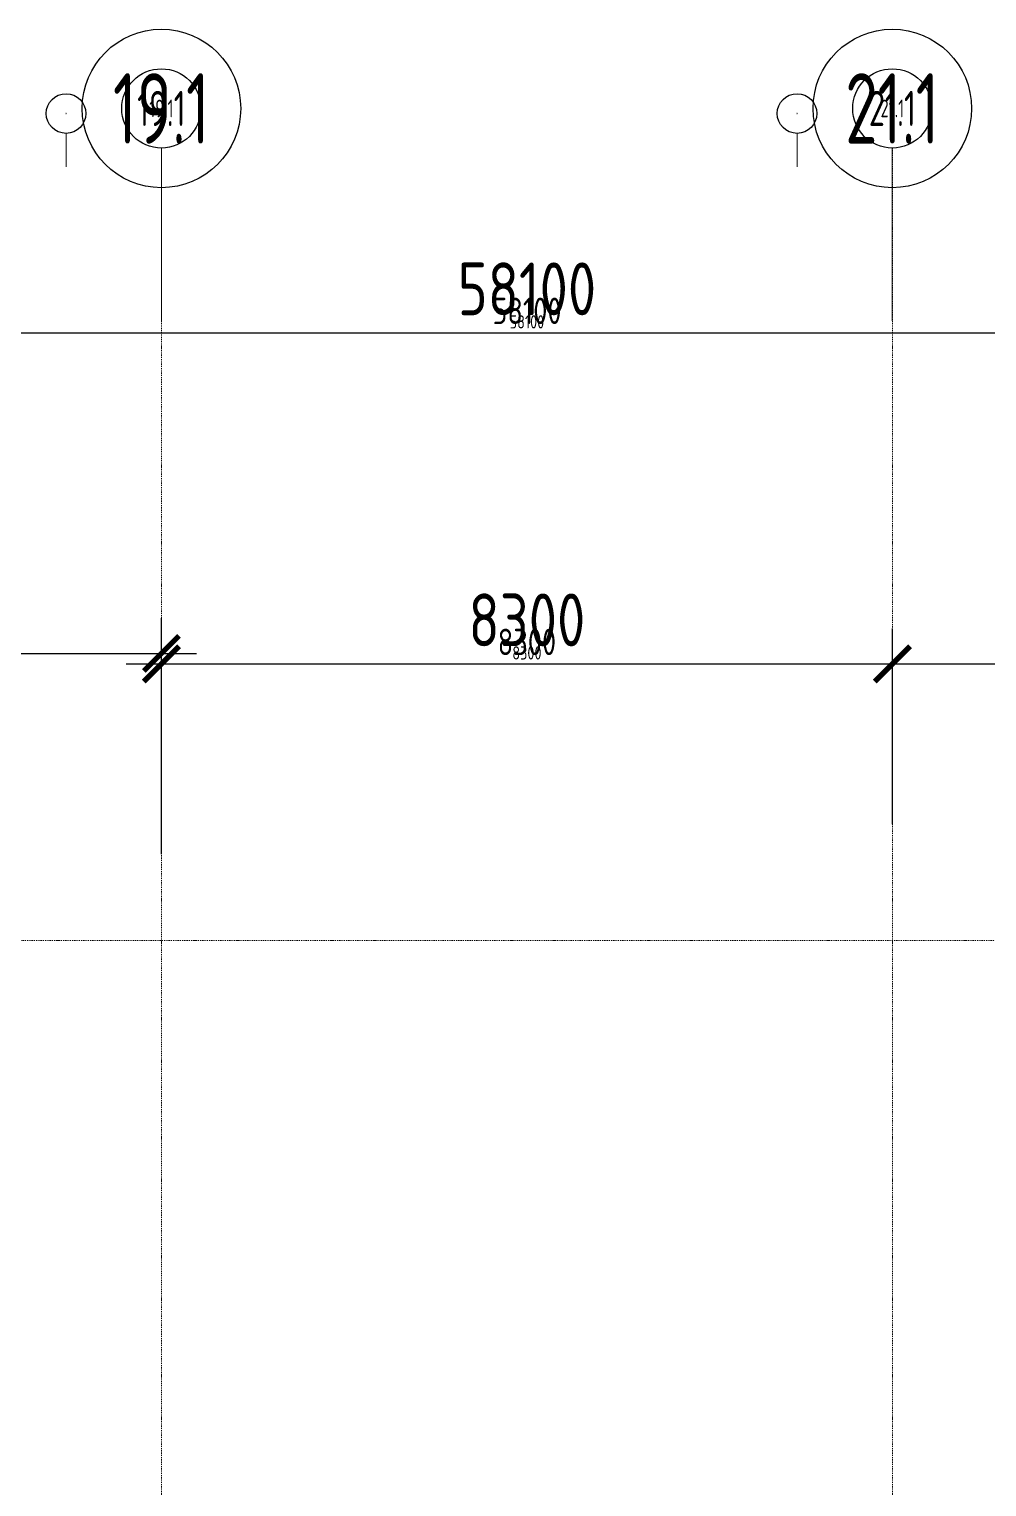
# Model space of a CAD drawing. Header units: millimetres. Extents: x -798 to 124478, y -405 to 121556.
# Drawn here: x 78471 to 89345, y 55774 to 72329 of the extents above; entities that cross this region are included whole.
import ezdxf
from ezdxf.enums import TextEntityAlignment as Align

# ---------------------------------------------------------------- set-up
doc = ezdxf.new("R2010")
doc.units = ezdxf.units.MM
doc.linetypes.add('CENTER', pattern=[2, 1.25, -0.25, 0.25, -0.25])
doc.linetypes.add('Strichpunkt', pattern=[25.4, 12.7, -6.35, 0, -6.35])
for name, color, linetype in [('1', 7, 'Continuous'), ('1 @ 0.1', 7, 'Continuous'), ('1 @ 0.15', 7, 'Continuous'), ('1 @ 0.2', 7, 'Continuous'), ('1 @ 100', 7, 'Continuous'), ('1 @ 200', 7, 'Continuous'), ('1 @ 50', 7, 'Continuous'), ('A-DIM', 4, 'Continuous'), ('A-DIM @ 0.1', 4, 'Continuous'), ('A-DIM @ 0.15', 4, 'Continuous'), ('A-DIM @ 0.2', 4, 'Continuous'), ('A-DIM @ 100', 4, 'Continuous'), ('A-DIM @ 200', 4, 'Continuous'), ('A-DIM @ 50', 4, 'Continuous')]:
    doc.layers.add(name, color=color, linetype=linetype)
doc.layers.add('A-AXES', color=40, linetype='CENTER', lineweight=5)
doc.styles.add('Arch-Dim', font='romans.shx', dxfattribs={"width": 0.75})
doc.dimstyles.new('Масштабируемый', dxfattribs={"dimscale": 100, "dimtxt": 3, "dimasz": 2, "dimexe": 2, "dimexo": 2, "dimgap": 1, "dimtad": 1, "dimdec": 0, "dimzin": 3, "dimdsep": 46, "dimtxsty": 'Arch-Dim', "dimblk": 'ARCHTICK', "dimcen": 2.5, "dimdle": 2, "dimazin": 2, "dimtfac": 0.75, "dimtdec": 0, "dimtmove": 1, "dimatfit": 0, "dimfxl": 1, "dimtolj": 1, "dimtzin": 0, "dimarcsym": 0})

# ---------------------------------------------------------------- blocks, each defined once
blk = doc.blocks.new('_ArchTick')
at = {"color": 0, "linetype": 'ByBlock', "const_width": 0.15}
blk.add_lwpolyline([(-0.5, -0.5), (0.5, 0.5)], dxfattribs=at)
blk = doc.blocks.new('*D472')
at = {"layer": 'A-DIM', "color": 0, "lineweight": -2, "ltscale": 50, "transparency": 16777216}
for p, q in [((2231092, -2368102), (2231092, -2367984)), ((2239392, -2370265), (2239392, -2367984)), ((2230692, -2368384), (2239792, -2368384))]:
    blk.add_line(p, q, dxfattribs=at)
at = {"layer": 'Defpoints', "color": 0, "ltscale": 50, "transparency": 16777216}
for p in [(2239392, -2368384), (2231092, -2368502), (2239392, -2370665)]:
    blk.add_point(p, dxfattribs=at)
at = {"layer": 'A-DIM', "color": 0, "lineweight": -2, "ltscale": 50, "transparency": 16777216, "xscale": 400, "yscale": 400, "zscale": 400, "rotation": 180}
blk.add_blockref('_ArchTick', (2231092, -2368384), dxfattribs=at)
at = {"layer": 'A-DIM', "color": 0, "lineweight": -2, "ltscale": 50, "transparency": 16777216, "xscale": 400, "yscale": 400, "zscale": 400}
blk.add_blockref('_ArchTick', (2239392, -2368384), dxfattribs=at)
at = {"layer": 'A-DIM', "color": 0, "ltscale": 50, "transparency": 16777216, "insert": (2235242, -2367884), "char_height": 600, "attachment_point": 5, "style": 'Arch-Dim'}
blk.add_mtext('\\A1;8300', dxfattribs=at)
blk = doc.blocks.new('*D473')
at = {"layer": 'A-DIM', "color": 0, "lineweight": -2, "ltscale": 50, "transparency": 16777216}
for p, q in [((2231091, -2368384), (2239392, -2368384)), ((2231092, -2368502), (2231092, -2368384)), ((2239392, -2370665), (2239392, -2368384))]:
    blk.add_line(p, q, dxfattribs=at)
at = {"layer": 'Defpoints', "color": 0, "ltscale": 50, "transparency": 16777216}
for p in [(2239392, -2368384), (2231092, -2368502), (2239392, -2370665)]:
    blk.add_point(p, dxfattribs=at)
at = {"layer": 'A-DIM', "color": 0, "lineweight": -2, "ltscale": 50, "transparency": 16777216, "xscale": 0.3, "yscale": 0.3, "zscale": 0.3, "rotation": 180}
blk.add_blockref('_ArchTick', (2231092, -2368384), dxfattribs=at)
at = {"layer": 'A-DIM', "color": 0, "lineweight": -2, "ltscale": 50, "transparency": 16777216, "xscale": 0.3, "yscale": 0.3, "zscale": 0.3}
blk.add_blockref('_ArchTick', (2239392, -2368384), dxfattribs=at)
at = {"layer": 'A-DIM', "color": 0, "ltscale": 50, "transparency": 16777216, "insert": (2235242, -2368384), "char_height": 0.45, "attachment_point": 5, "style": 'Arch-Dim'}
blk.add_mtext('\\A1;8300', dxfattribs=at)
blk = doc.blocks.new('*D474')
at = {"layer": 'A-DIM', "color": 0, "lineweight": -2, "ltscale": 50, "transparency": 16777216}
for p, q in [((2230992, -2368384), (2239492, -2368384)), ((2231092, -2368402), (2231092, -2368284)), ((2239392, -2370565), (2239392, -2368284))]:
    blk.add_line(p, q, dxfattribs=at)
at = {"layer": 'Defpoints', "color": 0, "ltscale": 50, "transparency": 16777216}
for p in [(2239392, -2368384), (2231092, -2368502), (2239392, -2370665)]:
    blk.add_point(p, dxfattribs=at)
at = {"layer": 'A-DIM', "color": 0, "lineweight": -2, "ltscale": 50, "transparency": 16777216, "xscale": 100, "yscale": 100, "zscale": 100, "rotation": 180}
blk.add_blockref('_ArchTick', (2231092, -2368384), dxfattribs=at)
at = {"layer": 'A-DIM', "color": 0, "lineweight": -2, "ltscale": 50, "transparency": 16777216, "xscale": 100, "yscale": 100, "zscale": 100}
blk.add_blockref('_ArchTick', (2239392, -2368384), dxfattribs=at)
at = {"layer": 'A-DIM', "color": 0, "ltscale": 50, "transparency": 16777216, "insert": (2235242, -2368259), "char_height": 150, "attachment_point": 5, "style": 'Arch-Dim'}
blk.add_mtext('\\A1;8300', dxfattribs=at)
blk = doc.blocks.new('*D476')
at = {"layer": 'A-DIM', "color": 0, "lineweight": -2, "ltscale": 50, "transparency": 16777216}
for p, q in [((2231092, -2368302), (2231092, -2368184)), ((2239392, -2370465), (2239392, -2368184)), ((2230892, -2368384), (2239592, -2368384))]:
    blk.add_line(p, q, dxfattribs=at)
at = {"layer": 'Defpoints', "color": 0, "ltscale": 50, "transparency": 16777216}
for p in [(2239392, -2368384), (2231092, -2368502), (2239392, -2370665)]:
    blk.add_point(p, dxfattribs=at)
at = {"layer": 'A-DIM', "color": 0, "lineweight": -2, "ltscale": 50, "transparency": 16777216, "xscale": 200, "yscale": 200, "zscale": 200, "rotation": 180}
blk.add_blockref('_ArchTick', (2231092, -2368384), dxfattribs=at)
at = {"layer": 'A-DIM', "color": 0, "lineweight": -2, "ltscale": 50, "transparency": 16777216, "xscale": 200, "yscale": 200, "zscale": 200}
blk.add_blockref('_ArchTick', (2239392, -2368384), dxfattribs=at)
at = {"layer": 'A-DIM', "color": 0, "ltscale": 50, "transparency": 16777216, "insert": (2235242, -2368134), "char_height": 300, "attachment_point": 5, "style": 'Arch-Dim'}
blk.add_mtext('\\A1;8300', dxfattribs=at)
blk = doc.blocks.new('*D477')
at = {"layer": 'A-DIM', "color": 0, "lineweight": -2, "ltscale": 50, "transparency": 16777216}
for p, q in [((2231091, -2368384), (2239392, -2368384)), ((2231092, -2368501), (2231092, -2368384)), ((2239392, -2370664), (2239392, -2368384))]:
    blk.add_line(p, q, dxfattribs=at)
at = {"layer": 'Defpoints', "color": 0, "ltscale": 50, "transparency": 16777216}
for p in [(2239392, -2368384), (2231092, -2368502), (2239392, -2370665)]:
    blk.add_point(p, dxfattribs=at)
at = {"layer": 'A-DIM', "color": 0, "lineweight": -2, "ltscale": 50, "transparency": 16777216, "xscale": 0.4, "yscale": 0.4, "zscale": 0.4, "rotation": 180}
blk.add_blockref('_ArchTick', (2231092, -2368384), dxfattribs=at)
at = {"layer": 'A-DIM', "color": 0, "lineweight": -2, "ltscale": 50, "transparency": 16777216, "xscale": 0.4, "yscale": 0.4, "zscale": 0.4}
blk.add_blockref('_ArchTick', (2239392, -2368384), dxfattribs=at)
at = {"layer": 'A-DIM', "color": 0, "ltscale": 50, "transparency": 16777216, "insert": (2235242, -2368384), "char_height": 0.6, "attachment_point": 5, "style": 'Arch-Dim'}
blk.add_mtext('\\A1;8300', dxfattribs=at)
blk = doc.blocks.new('*D478')
at = {"layer": 'A-DIM', "color": 0, "lineweight": -2, "ltscale": 50, "transparency": 16777216}
for p, q in [((2231091, -2368384), (2239392, -2368384)), ((2231092, -2368502), (2231092, -2368384)), ((2239392, -2370665), (2239392, -2368384))]:
    blk.add_line(p, q, dxfattribs=at)
at = {"layer": 'Defpoints', "color": 0, "ltscale": 50, "transparency": 16777216}
for p in [(2239392, -2368384), (2231092, -2368502), (2239392, -2370665)]:
    blk.add_point(p, dxfattribs=at)
at = {"layer": 'A-DIM', "color": 0, "lineweight": -2, "ltscale": 50, "transparency": 16777216, "xscale": 0.2, "yscale": 0.2, "zscale": 0.2, "rotation": 180}
blk.add_blockref('_ArchTick', (2231092, -2368384), dxfattribs=at)
at = {"layer": 'A-DIM', "color": 0, "lineweight": -2, "ltscale": 50, "transparency": 16777216, "xscale": 0.2, "yscale": 0.2, "zscale": 0.2}
blk.add_blockref('_ArchTick', (2239392, -2368384), dxfattribs=at)
at = {"layer": 'A-DIM', "color": 0, "ltscale": 50, "transparency": 16777216, "insert": (2235242, -2368384), "char_height": 0.3, "attachment_point": 5, "style": 'Arch-Dim'}
blk.add_mtext('\\A1;8300', dxfattribs=at)
blk = doc.blocks.new('*D465')
at = {"layer": 'A-DIM', "color": 0, "lineweight": -2, "ltscale": 50, "transparency": 16777216}
for p, q in [((2239392, -2370265), (2239392, -2368104)), ((2247692, -2369922), (2247692, -2368104)), ((2238992, -2368504), (2248092, -2368504))]:
    blk.add_line(p, q, dxfattribs=at)
at = {"layer": 'Defpoints', "color": 0, "ltscale": 50, "transparency": 16777216}
for p in [(2247692, -2368504), (2247692, -2370322), (2239392, -2370665)]:
    blk.add_point(p, dxfattribs=at)
at = {"layer": 'A-DIM', "color": 0, "lineweight": -2, "ltscale": 50, "transparency": 16777216, "xscale": 400, "yscale": 400, "zscale": 400, "rotation": 180}
blk.add_blockref('_ArchTick', (2239392, -2368504), dxfattribs=at)
at = {"layer": 'A-DIM', "color": 0, "lineweight": -2, "ltscale": 50, "transparency": 16777216, "xscale": 400, "yscale": 400, "zscale": 400}
blk.add_blockref('_ArchTick', (2247692, -2368504), dxfattribs=at)
at = {"layer": 'A-DIM', "color": 0, "ltscale": 50, "transparency": 16777216, "insert": (2243542, -2368004), "char_height": 600, "attachment_point": 5, "style": 'Arch-Dim'}
blk.add_mtext('\\A1;8300', dxfattribs=at)
blk = doc.blocks.new('*D466')
at = {"layer": 'A-DIM', "color": 0, "lineweight": -2, "ltscale": 50, "transparency": 16777216}
for p, q in [((2239391, -2368504), (2247692, -2368504)), ((2239392, -2370665), (2239392, -2368504)), ((2247692, -2370322), (2247692, -2368504))]:
    blk.add_line(p, q, dxfattribs=at)
at = {"layer": 'Defpoints', "color": 0, "ltscale": 50, "transparency": 16777216}
for p in [(2247692, -2368504), (2247692, -2370322), (2239392, -2370665)]:
    blk.add_point(p, dxfattribs=at)
at = {"layer": 'A-DIM', "color": 0, "lineweight": -2, "ltscale": 50, "transparency": 16777216, "xscale": 0.3, "yscale": 0.3, "zscale": 0.3, "rotation": 180}
blk.add_blockref('_ArchTick', (2239392, -2368504), dxfattribs=at)
at = {"layer": 'A-DIM', "color": 0, "lineweight": -2, "ltscale": 50, "transparency": 16777216, "xscale": 0.3, "yscale": 0.3, "zscale": 0.3}
blk.add_blockref('_ArchTick', (2247692, -2368504), dxfattribs=at)
at = {"layer": 'A-DIM', "color": 0, "ltscale": 50, "transparency": 16777216, "insert": (2243542, -2368504), "char_height": 0.45, "attachment_point": 5, "style": 'Arch-Dim'}
blk.add_mtext('\\A1;8300', dxfattribs=at)
blk = doc.blocks.new('*D467')
at = {"layer": 'A-DIM', "color": 0, "lineweight": -2, "ltscale": 50, "transparency": 16777216}
for p, q in [((2239292, -2368504), (2247792, -2368504)), ((2239392, -2370565), (2239392, -2368404)), ((2247692, -2370222), (2247692, -2368404))]:
    blk.add_line(p, q, dxfattribs=at)
at = {"layer": 'Defpoints', "color": 0, "ltscale": 50, "transparency": 16777216}
for p in [(2247692, -2368504), (2247692, -2370322), (2239392, -2370665)]:
    blk.add_point(p, dxfattribs=at)
at = {"layer": 'A-DIM', "color": 0, "lineweight": -2, "ltscale": 50, "transparency": 16777216, "xscale": 100, "yscale": 100, "zscale": 100, "rotation": 180}
blk.add_blockref('_ArchTick', (2239392, -2368504), dxfattribs=at)
at = {"layer": 'A-DIM', "color": 0, "lineweight": -2, "ltscale": 50, "transparency": 16777216, "xscale": 100, "yscale": 100, "zscale": 100}
blk.add_blockref('_ArchTick', (2247692, -2368504), dxfattribs=at)
at = {"layer": 'A-DIM', "color": 0, "ltscale": 50, "transparency": 16777216, "insert": (2243542, -2368379), "char_height": 150, "attachment_point": 5, "style": 'Arch-Dim'}
blk.add_mtext('\\A1;8300', dxfattribs=at)
blk = doc.blocks.new('*D469')
at = {"layer": 'A-DIM', "color": 0, "lineweight": -2, "ltscale": 50, "transparency": 16777216}
for p, q in [((2239392, -2370465), (2239392, -2368304)), ((2247692, -2370122), (2247692, -2368304)), ((2239192, -2368504), (2247892, -2368504))]:
    blk.add_line(p, q, dxfattribs=at)
at = {"layer": 'Defpoints', "color": 0, "ltscale": 50, "transparency": 16777216}
for p in [(2247692, -2368504), (2247692, -2370322), (2239392, -2370665)]:
    blk.add_point(p, dxfattribs=at)
at = {"layer": 'A-DIM', "color": 0, "lineweight": -2, "ltscale": 50, "transparency": 16777216, "xscale": 200, "yscale": 200, "zscale": 200, "rotation": 180}
blk.add_blockref('_ArchTick', (2239392, -2368504), dxfattribs=at)
at = {"layer": 'A-DIM', "color": 0, "lineweight": -2, "ltscale": 50, "transparency": 16777216, "xscale": 200, "yscale": 200, "zscale": 200}
blk.add_blockref('_ArchTick', (2247692, -2368504), dxfattribs=at)
at = {"layer": 'A-DIM', "color": 0, "ltscale": 50, "transparency": 16777216, "insert": (2243542, -2368254), "char_height": 300, "attachment_point": 5, "style": 'Arch-Dim'}
blk.add_mtext('\\A1;8300', dxfattribs=at)
blk = doc.blocks.new('*D470')
at = {"layer": 'A-DIM', "color": 0, "lineweight": -2, "ltscale": 50, "transparency": 16777216}
for p, q in [((2239391, -2368504), (2247692, -2368504)), ((2239392, -2370664), (2239392, -2368504)), ((2247692, -2370322), (2247692, -2368504))]:
    blk.add_line(p, q, dxfattribs=at)
at = {"layer": 'Defpoints', "color": 0, "ltscale": 50, "transparency": 16777216}
for p in [(2247692, -2368504), (2247692, -2370322), (2239392, -2370665)]:
    blk.add_point(p, dxfattribs=at)
at = {"layer": 'A-DIM', "color": 0, "lineweight": -2, "ltscale": 50, "transparency": 16777216, "xscale": 0.4, "yscale": 0.4, "zscale": 0.4, "rotation": 180}
blk.add_blockref('_ArchTick', (2239392, -2368504), dxfattribs=at)
at = {"layer": 'A-DIM', "color": 0, "lineweight": -2, "ltscale": 50, "transparency": 16777216, "xscale": 0.4, "yscale": 0.4, "zscale": 0.4}
blk.add_blockref('_ArchTick', (2247692, -2368504), dxfattribs=at)
at = {"layer": 'A-DIM', "color": 0, "ltscale": 50, "transparency": 16777216, "insert": (2243542, -2368504), "char_height": 0.6, "attachment_point": 5, "style": 'Arch-Dim'}
blk.add_mtext('\\A1;8300', dxfattribs=at)
blk = doc.blocks.new('*D471')
at = {"layer": 'A-DIM', "color": 0, "lineweight": -2, "ltscale": 50, "transparency": 16777216}
for p, q in [((2239391, -2368504), (2247692, -2368504)), ((2239392, -2370665), (2239392, -2368504)), ((2247692, -2370322), (2247692, -2368504))]:
    blk.add_line(p, q, dxfattribs=at)
at = {"layer": 'Defpoints', "color": 0, "ltscale": 50, "transparency": 16777216}
for p in [(2247692, -2368504), (2247692, -2370322), (2239392, -2370665)]:
    blk.add_point(p, dxfattribs=at)
at = {"layer": 'A-DIM', "color": 0, "lineweight": -2, "ltscale": 50, "transparency": 16777216, "xscale": 0.2, "yscale": 0.2, "zscale": 0.2, "rotation": 180}
blk.add_blockref('_ArchTick', (2239392, -2368504), dxfattribs=at)
at = {"layer": 'A-DIM', "color": 0, "lineweight": -2, "ltscale": 50, "transparency": 16777216, "xscale": 0.2, "yscale": 0.2, "zscale": 0.2}
blk.add_blockref('_ArchTick', (2247692, -2368504), dxfattribs=at)
at = {"layer": 'A-DIM', "color": 0, "ltscale": 50, "transparency": 16777216, "insert": (2243542, -2368504), "char_height": 0.3, "attachment_point": 5, "style": 'Arch-Dim'}
blk.add_mtext('\\A1;8300', dxfattribs=at)
blk = doc.blocks.new('*D402')
at = {"layer": 'A-DIM', "color": 0, "lineweight": -2, "ltscale": 50, "transparency": 16777216}
for p, q in [((2247692, -2369922), (2247692, -2368103)), ((2255992, -2369776), (2255992, -2368103)), ((2247292, -2368503), (2256392, -2368503))]:
    blk.add_line(p, q, dxfattribs=at)
at = {"layer": 'Defpoints', "color": 0, "ltscale": 50, "transparency": 16777216}
for p in [(2255992, -2368503), (2255992, -2370176), (2247692, -2370322)]:
    blk.add_point(p, dxfattribs=at)
at = {"layer": 'A-DIM', "color": 0, "lineweight": -2, "ltscale": 50, "transparency": 16777216, "xscale": 400, "yscale": 400, "zscale": 400, "rotation": 180}
blk.add_blockref('_ArchTick', (2247692, -2368503), dxfattribs=at)
at = {"layer": 'A-DIM', "color": 0, "lineweight": -2, "ltscale": 50, "transparency": 16777216, "xscale": 400, "yscale": 400, "zscale": 400}
blk.add_blockref('_ArchTick', (2255992, -2368503), dxfattribs=at)
at = {"layer": 'A-DIM', "color": 0, "ltscale": 50, "transparency": 16777216, "insert": (2251842, -2368003), "char_height": 600, "attachment_point": 5, "style": 'Arch-Dim'}
blk.add_mtext('\\A1;8300', dxfattribs=at)
blk = doc.blocks.new('*D403')
at = {"layer": 'A-DIM', "color": 0, "lineweight": -2, "ltscale": 50, "transparency": 16777216}
for p, q in [((2247691, -2368503), (2255992, -2368503)), ((2247692, -2370322), (2247692, -2368502)), ((2255992, -2370175), (2255992, -2368502))]:
    blk.add_line(p, q, dxfattribs=at)
at = {"layer": 'Defpoints', "color": 0, "ltscale": 50, "transparency": 16777216}
for p in [(2255992, -2368503), (2255992, -2370176), (2247692, -2370322)]:
    blk.add_point(p, dxfattribs=at)
at = {"layer": 'A-DIM', "color": 0, "lineweight": -2, "ltscale": 50, "transparency": 16777216, "xscale": 0.3, "yscale": 0.3, "zscale": 0.3, "rotation": 180}
blk.add_blockref('_ArchTick', (2247692, -2368503), dxfattribs=at)
at = {"layer": 'A-DIM', "color": 0, "lineweight": -2, "ltscale": 50, "transparency": 16777216, "xscale": 0.3, "yscale": 0.3, "zscale": 0.3}
blk.add_blockref('_ArchTick', (2255992, -2368503), dxfattribs=at)
at = {"layer": 'A-DIM', "color": 0, "ltscale": 50, "transparency": 16777216, "insert": (2251842, -2368502), "char_height": 0.45, "attachment_point": 5, "style": 'Arch-Dim'}
blk.add_mtext('\\A1;8300', dxfattribs=at)
blk = doc.blocks.new('*D404')
at = {"layer": 'A-DIM', "color": 0, "lineweight": -2, "ltscale": 50, "transparency": 16777216}
for p, q in [((2247592, -2368503), (2256092, -2368503)), ((2247692, -2370222), (2247692, -2368403)), ((2255992, -2370076), (2255992, -2368403))]:
    blk.add_line(p, q, dxfattribs=at)
at = {"layer": 'Defpoints', "color": 0, "ltscale": 50, "transparency": 16777216}
for p in [(2255992, -2368503), (2255992, -2370176), (2247692, -2370322)]:
    blk.add_point(p, dxfattribs=at)
at = {"layer": 'A-DIM', "color": 0, "lineweight": -2, "ltscale": 50, "transparency": 16777216, "xscale": 100, "yscale": 100, "zscale": 100, "rotation": 180}
blk.add_blockref('_ArchTick', (2247692, -2368503), dxfattribs=at)
at = {"layer": 'A-DIM', "color": 0, "lineweight": -2, "ltscale": 50, "transparency": 16777216, "xscale": 100, "yscale": 100, "zscale": 100}
blk.add_blockref('_ArchTick', (2255992, -2368503), dxfattribs=at)
at = {"layer": 'A-DIM', "color": 0, "ltscale": 50, "transparency": 16777216, "insert": (2251842, -2368378), "char_height": 150, "attachment_point": 5, "style": 'Arch-Dim'}
blk.add_mtext('\\A1;8300', dxfattribs=at)
blk = doc.blocks.new('*D406')
at = {"layer": 'A-DIM', "color": 0, "lineweight": -2, "ltscale": 50, "transparency": 16777216}
for p, q in [((2247692, -2370122), (2247692, -2368303)), ((2255992, -2369976), (2255992, -2368303)), ((2247492, -2368503), (2256192, -2368503))]:
    blk.add_line(p, q, dxfattribs=at)
at = {"layer": 'Defpoints', "color": 0, "ltscale": 50, "transparency": 16777216}
for p in [(2255992, -2368503), (2255992, -2370176), (2247692, -2370322)]:
    blk.add_point(p, dxfattribs=at)
at = {"layer": 'A-DIM', "color": 0, "lineweight": -2, "ltscale": 50, "transparency": 16777216, "xscale": 200, "yscale": 200, "zscale": 200, "rotation": 180}
blk.add_blockref('_ArchTick', (2247692, -2368503), dxfattribs=at)
at = {"layer": 'A-DIM', "color": 0, "lineweight": -2, "ltscale": 50, "transparency": 16777216, "xscale": 200, "yscale": 200, "zscale": 200}
blk.add_blockref('_ArchTick', (2255992, -2368503), dxfattribs=at)
at = {"layer": 'A-DIM', "color": 0, "ltscale": 50, "transparency": 16777216, "insert": (2251842, -2368253), "char_height": 300, "attachment_point": 5, "style": 'Arch-Dim'}
blk.add_mtext('\\A1;8300', dxfattribs=at)
blk = doc.blocks.new('*D407')
at = {"layer": 'A-DIM', "color": 0, "lineweight": -2, "ltscale": 50, "transparency": 16777216}
for p, q in [((2247691, -2368503), (2255992, -2368503)), ((2247692, -2370322), (2247692, -2368502)), ((2255992, -2370175), (2255992, -2368502))]:
    blk.add_line(p, q, dxfattribs=at)
at = {"layer": 'Defpoints', "color": 0, "ltscale": 50, "transparency": 16777216}
for p in [(2255992, -2368503), (2255992, -2370176), (2247692, -2370322)]:
    blk.add_point(p, dxfattribs=at)
at = {"layer": 'A-DIM', "color": 0, "lineweight": -2, "ltscale": 50, "transparency": 16777216, "xscale": 0.4, "yscale": 0.4, "zscale": 0.4, "rotation": 180}
blk.add_blockref('_ArchTick', (2247692, -2368503), dxfattribs=at)
at = {"layer": 'A-DIM', "color": 0, "lineweight": -2, "ltscale": 50, "transparency": 16777216, "xscale": 0.4, "yscale": 0.4, "zscale": 0.4}
blk.add_blockref('_ArchTick', (2255992, -2368503), dxfattribs=at)
at = {"layer": 'A-DIM', "color": 0, "ltscale": 50, "transparency": 16777216, "insert": (2251842, -2368502), "char_height": 0.6, "attachment_point": 5, "style": 'Arch-Dim'}
blk.add_mtext('\\A1;8300', dxfattribs=at)
blk = doc.blocks.new('*D408')
at = {"layer": 'A-DIM', "color": 0, "lineweight": -2, "ltscale": 50, "transparency": 16777216}
for p, q in [((2247691, -2368503), (2255992, -2368503)), ((2247692, -2370322), (2247692, -2368503)), ((2255992, -2370176), (2255992, -2368503))]:
    blk.add_line(p, q, dxfattribs=at)
at = {"layer": 'Defpoints', "color": 0, "ltscale": 50, "transparency": 16777216}
for p in [(2255992, -2368503), (2255992, -2370176), (2247692, -2370322)]:
    blk.add_point(p, dxfattribs=at)
at = {"layer": 'A-DIM', "color": 0, "lineweight": -2, "ltscale": 50, "transparency": 16777216, "xscale": 0.2, "yscale": 0.2, "zscale": 0.2, "rotation": 180}
blk.add_blockref('_ArchTick', (2247692, -2368503), dxfattribs=at)
at = {"layer": 'A-DIM', "color": 0, "lineweight": -2, "ltscale": 50, "transparency": 16777216, "xscale": 0.2, "yscale": 0.2, "zscale": 0.2}
blk.add_blockref('_ArchTick', (2255992, -2368503), dxfattribs=at)
at = {"layer": 'A-DIM', "color": 0, "ltscale": 50, "transparency": 16777216, "insert": (2251842, -2368503), "char_height": 0.3, "attachment_point": 5, "style": 'Arch-Dim'}
blk.add_mtext('\\A1;8300', dxfattribs=at)
blk = doc.blocks.new('*D444')
at = {"layer": 'A-DIM', "color": 0, "lineweight": -2, "ltscale": 50, "transparency": 16777216}
for p, q in [((2214492, -2365537), (2214492, -2364344)), ((2272592, -2364901), (2272592, -2364344)), ((2214092, -2364744), (2272992, -2364744))]:
    blk.add_line(p, q, dxfattribs=at)
at = {"layer": 'Defpoints', "color": 0, "ltscale": 50, "transparency": 16777216}
for p in [(2272592, -2364744), (2272592, -2365301), (2214492, -2365937)]:
    blk.add_point(p, dxfattribs=at)
at = {"layer": 'A-DIM', "color": 0, "lineweight": -2, "ltscale": 50, "transparency": 16777216, "xscale": 400, "yscale": 400, "zscale": 400, "rotation": 180}
blk.add_blockref('_ArchTick', (2214492, -2364744), dxfattribs=at)
at = {"layer": 'A-DIM', "color": 0, "lineweight": -2, "ltscale": 50, "transparency": 16777216, "xscale": 400, "yscale": 400, "zscale": 400}
blk.add_blockref('_ArchTick', (2272592, -2364744), dxfattribs=at)
at = {"layer": 'A-DIM', "color": 0, "ltscale": 50, "transparency": 16777216, "insert": (2243542, -2364244), "char_height": 600, "attachment_point": 5, "style": 'Arch-Dim'}
blk.add_mtext('\\A1;58100', dxfattribs=at)
blk = doc.blocks.new('*D445')
at = {"layer": 'A-DIM', "color": 0, "lineweight": -2, "ltscale": 50, "transparency": 16777216}
for p, q in [((2214491, -2364744), (2272592, -2364744)), ((2214492, -2365937), (2214492, -2364744)), ((2272592, -2365301), (2272592, -2364744))]:
    blk.add_line(p, q, dxfattribs=at)
at = {"layer": 'Defpoints', "color": 0, "ltscale": 50, "transparency": 16777216}
for p in [(2272592, -2364744), (2272592, -2365301), (2214492, -2365937)]:
    blk.add_point(p, dxfattribs=at)
at = {"layer": 'A-DIM', "color": 0, "lineweight": -2, "ltscale": 50, "transparency": 16777216, "xscale": 0.3, "yscale": 0.3, "zscale": 0.3, "rotation": 180}
blk.add_blockref('_ArchTick', (2214492, -2364744), dxfattribs=at)
at = {"layer": 'A-DIM', "color": 0, "lineweight": -2, "ltscale": 50, "transparency": 16777216, "xscale": 0.3, "yscale": 0.3, "zscale": 0.3}
blk.add_blockref('_ArchTick', (2272592, -2364744), dxfattribs=at)
at = {"layer": 'A-DIM', "color": 0, "ltscale": 50, "transparency": 16777216, "insert": (2243542, -2364744), "char_height": 0.45, "attachment_point": 5, "style": 'Arch-Dim'}
blk.add_mtext('\\A1;58100', dxfattribs=at)
blk = doc.blocks.new('*D446')
at = {"layer": 'A-DIM', "color": 0, "lineweight": -2, "ltscale": 50, "transparency": 16777216}
for p, q in [((2214392, -2364744), (2272692, -2364744)), ((2214492, -2365837), (2214492, -2364644)), ((2272592, -2365201), (2272592, -2364644))]:
    blk.add_line(p, q, dxfattribs=at)
at = {"layer": 'Defpoints', "color": 0, "ltscale": 50, "transparency": 16777216}
for p in [(2272592, -2364744), (2272592, -2365301), (2214492, -2365937)]:
    blk.add_point(p, dxfattribs=at)
at = {"layer": 'A-DIM', "color": 0, "lineweight": -2, "ltscale": 50, "transparency": 16777216, "xscale": 100, "yscale": 100, "zscale": 100, "rotation": 180}
blk.add_blockref('_ArchTick', (2214492, -2364744), dxfattribs=at)
at = {"layer": 'A-DIM', "color": 0, "lineweight": -2, "ltscale": 50, "transparency": 16777216, "xscale": 100, "yscale": 100, "zscale": 100}
blk.add_blockref('_ArchTick', (2272592, -2364744), dxfattribs=at)
at = {"layer": 'A-DIM', "color": 0, "ltscale": 50, "transparency": 16777216, "insert": (2243542, -2364619), "char_height": 150, "attachment_point": 5, "style": 'Arch-Dim'}
blk.add_mtext('\\A1;58100', dxfattribs=at)
blk = doc.blocks.new('*D448')
at = {"layer": 'A-DIM', "color": 0, "lineweight": -2, "ltscale": 50, "transparency": 16777216}
for p, q in [((2214492, -2365737), (2214492, -2364544)), ((2272592, -2365101), (2272592, -2364544)), ((2214292, -2364744), (2272792, -2364744))]:
    blk.add_line(p, q, dxfattribs=at)
at = {"layer": 'Defpoints', "color": 0, "ltscale": 50, "transparency": 16777216}
for p in [(2272592, -2364744), (2272592, -2365301), (2214492, -2365937)]:
    blk.add_point(p, dxfattribs=at)
at = {"layer": 'A-DIM', "color": 0, "lineweight": -2, "ltscale": 50, "transparency": 16777216, "xscale": 200, "yscale": 200, "zscale": 200, "rotation": 180}
blk.add_blockref('_ArchTick', (2214492, -2364744), dxfattribs=at)
at = {"layer": 'A-DIM', "color": 0, "lineweight": -2, "ltscale": 50, "transparency": 16777216, "xscale": 200, "yscale": 200, "zscale": 200}
blk.add_blockref('_ArchTick', (2272592, -2364744), dxfattribs=at)
at = {"layer": 'A-DIM', "color": 0, "ltscale": 50, "transparency": 16777216, "insert": (2243542, -2364494), "char_height": 300, "attachment_point": 5, "style": 'Arch-Dim'}
blk.add_mtext('\\A1;58100', dxfattribs=at)
blk = doc.blocks.new('*D449')
at = {"layer": 'A-DIM', "color": 0, "lineweight": -2, "ltscale": 50, "transparency": 16777216}
for p, q in [((2214491, -2364744), (2272592, -2364744)), ((2214492, -2365937), (2214492, -2364744)), ((2272592, -2365301), (2272592, -2364744))]:
    blk.add_line(p, q, dxfattribs=at)
at = {"layer": 'Defpoints', "color": 0, "ltscale": 50, "transparency": 16777216}
for p in [(2272592, -2364744), (2272592, -2365301), (2214492, -2365937)]:
    blk.add_point(p, dxfattribs=at)
at = {"layer": 'A-DIM', "color": 0, "lineweight": -2, "ltscale": 50, "transparency": 16777216, "xscale": 0.4, "yscale": 0.4, "zscale": 0.4, "rotation": 180}
blk.add_blockref('_ArchTick', (2214492, -2364744), dxfattribs=at)
at = {"layer": 'A-DIM', "color": 0, "lineweight": -2, "ltscale": 50, "transparency": 16777216, "xscale": 0.4, "yscale": 0.4, "zscale": 0.4}
blk.add_blockref('_ArchTick', (2272592, -2364744), dxfattribs=at)
at = {"layer": 'A-DIM', "color": 0, "ltscale": 50, "transparency": 16777216, "insert": (2243542, -2364744), "char_height": 0.6, "attachment_point": 5, "style": 'Arch-Dim'}
blk.add_mtext('\\A1;58100', dxfattribs=at)
blk = doc.blocks.new('*D450')
at = {"layer": 'A-DIM', "color": 0, "lineweight": -2, "ltscale": 50, "transparency": 16777216}
for p, q in [((2214491, -2364744), (2272592, -2364744)), ((2214492, -2365937), (2214492, -2364744)), ((2272592, -2365301), (2272592, -2364744))]:
    blk.add_line(p, q, dxfattribs=at)
at = {"layer": 'Defpoints', "color": 0, "ltscale": 50, "transparency": 16777216}
for p in [(2272592, -2364744), (2272592, -2365301), (2214492, -2365937)]:
    blk.add_point(p, dxfattribs=at)
at = {"layer": 'A-DIM', "color": 0, "lineweight": -2, "ltscale": 50, "transparency": 16777216, "xscale": 0.2, "yscale": 0.2, "zscale": 0.2, "rotation": 180}
blk.add_blockref('_ArchTick', (2214492, -2364744), dxfattribs=at)
at = {"layer": 'A-DIM', "color": 0, "lineweight": -2, "ltscale": 50, "transparency": 16777216, "xscale": 0.2, "yscale": 0.2, "zscale": 0.2}
blk.add_blockref('_ArchTick', (2272592, -2364744), dxfattribs=at)
at = {"layer": 'A-DIM', "color": 0, "ltscale": 50, "transparency": 16777216, "insert": (2243542, -2364744), "char_height": 0.3, "attachment_point": 5, "style": 'Arch-Dim'}
blk.add_mtext('\\A1;58100', dxfattribs=at)
blk = doc.blocks.new('*U86')
at = {"color": 4, "lineweight": 9}
blk.add_line((0, -4.5), (0, -12.069), dxfattribs=at)
at = {"color": 5, "linetype": 'Continuous', "lineweight": 25}
blk.add_circle((0, 0), 4.5, dxfattribs=at)
at = {"color": 5, "linetype": 'Continuous', "lineweight": 25, "style": 'Arch-Dim', "width": 0.65}
blk.add_attdef('Ось', text='', height=4, dxfattribs=at).set_placement((0, 0), align=Align.MIDDLE)
blk = doc.blocks.new('*U901')
at = {"layer": '1 @ 0.1', "transparency": 33554687}
ref = blk.add_blockref('*U86', (2239392, -2362195), dxfattribs=dict(at, xscale=0.1, yscale=0.1, zscale=0.1))
ref.add_attrib('Ось', '19.1', dxfattribs={"layer": '0', "color": 5, "linetype": 'Continuous', "lineweight": 25, "height": 0.4, "style": 'Arch-Dim', "width": 0.65}).set_placement((2238310, -2362253), align=Align.MIDDLE)
at = {"layer": '1 @ 0.15', "transparency": 33554687, "xscale": 0.15, "yscale": 0.15, "zscale": 0.15}
blk.add_blockref('*U86', (2238309, -2362253), dxfattribs=at).add_auto_attribs({'Ось': '19.1'})
at = {"layer": '1 @ 0.2', "transparency": 33554687, "xscale": 0.2, "yscale": 0.2, "zscale": 0.2}
blk.add_blockref('*U86', (2239392, -2362195), dxfattribs=at).add_auto_attribs({'Ось': '19.1'})
at = {"layer": '1 @ 100', "transparency": 33554687, "xscale": 100, "yscale": 100, "zscale": 100}
blk.add_blockref('*U86', (2239392, -2362195), dxfattribs=at).add_auto_attribs({'Ось': '19.1'})
at = {"layer": '1 @ 200', "transparency": 33554687, "xscale": 200, "yscale": 200, "zscale": 200}
blk.add_blockref('*U86', (2239392, -2362195), dxfattribs=at).add_auto_attribs({'Ось': '19.1'})
at = {"layer": '1 @ 50', "transparency": 33554687}
ref = blk.add_blockref('*U86', (2238309, -2362253), dxfattribs=dict(at, xscale=50, yscale=50, zscale=50))
ref.add_attrib('Ось', '19.1', dxfattribs={"layer": '0', "color": 5, "linetype": 'Continuous', "lineweight": 25, "height": 200, "style": 'Arch-Dim', "width": 0.65}).set_placement((2239392, -2362195), align=Align.MIDDLE)
blk = doc.blocks.new('*U902')
at = {"layer": '1 @ 0.1', "transparency": 33554687}
ref = blk.add_blockref('*U86', (2247691, -2362195), dxfattribs=dict(at, xscale=0.1, yscale=0.1, zscale=0.1))
ref.add_attrib('Ось', '21.1', dxfattribs={"layer": '0', "color": 5, "linetype": 'Continuous', "lineweight": 25, "height": 0.4, "style": 'Arch-Dim', "width": 0.65}).set_placement((2246609, -2362253), align=Align.MIDDLE)
at = {"layer": '1 @ 0.15', "transparency": 33554687, "xscale": 0.15, "yscale": 0.15, "zscale": 0.15}
blk.add_blockref('*U86', (2246609, -2362253), dxfattribs=at).add_auto_attribs({'Ось': '21.1'})
at = {"layer": '1 @ 0.2', "transparency": 33554687, "xscale": 0.2, "yscale": 0.2, "zscale": 0.2}
blk.add_blockref('*U86', (2247691, -2362195), dxfattribs=at).add_auto_attribs({'Ось': '21.1'})
at = {"layer": '1 @ 100', "transparency": 33554687, "xscale": 100, "yscale": 100, "zscale": 100}
blk.add_blockref('*U86', (2247691, -2362195), dxfattribs=at).add_auto_attribs({'Ось': '21.1'})
at = {"layer": '1 @ 200', "transparency": 33554687, "xscale": 200, "yscale": 200, "zscale": 200}
blk.add_blockref('*U86', (2247691, -2362195), dxfattribs=at).add_auto_attribs({'Ось': '21.1'})
at = {"layer": '1 @ 50', "transparency": 33554687}
ref = blk.add_blockref('*U86', (2246609, -2362253), dxfattribs=dict(at, xscale=50, yscale=50, zscale=50))
ref.add_attrib('Ось', '21.1', dxfattribs={"layer": '0', "color": 5, "linetype": 'Continuous', "lineweight": 25, "height": 200, "style": 'Arch-Dim', "width": 0.65}).set_placement((2247691, -2362195), align=Align.MIDDLE)
blk = doc.blocks.new('*U847')
at = {"layer": 'A-DIM @ 0.1', "ltscale": 50, "transparency": 33554687}
dim = blk.add_linear_dim(base=(2239391.7, -2368384.1), p1=(2231091.7, -2368501.8), p2=(2239391.7, -2370664.9), dimstyle='Масштабируемый', override={"dimscale": 0.1, "dimtix": 0, "dimtofl": 1, "dimtmove": 1, "dimatfit": 0}, dxfattribs=at)
dim.commit()
dim.dimension.update_dxf_attribs({"geometry": '*D478', "text_midpoint": (2235241.7, -2368383.9)})
at = {"layer": 'A-DIM @ 0.15', "ltscale": 50, "transparency": 33554687}
dim = blk.add_linear_dim(base=(2239391.7, -2368384.1), p1=(2231091.7, -2368501.8), p2=(2239391.7, -2370664.9), dimstyle='Масштабируемый', override={"dimscale": 0.15, "dimtix": 0, "dimtofl": 1, "dimtmove": 1, "dimatfit": 0}, dxfattribs=at)
dim.commit()
dim.dimension.update_dxf_attribs({"geometry": '*D473', "text_midpoint": (2235241.7, -2368383.8)})
at = {"layer": 'A-DIM @ 0.2', "ltscale": 50, "transparency": 33554687}
dim = blk.add_linear_dim(base=(2239391.7, -2368384.1), p1=(2231091.7, -2368501.8), p2=(2239391.7, -2370664.9), dimstyle='Масштабируемый', override={"dimscale": 0.2, "dimtix": 0, "dimtofl": 1, "dimtmove": 1, "dimatfit": 0}, dxfattribs=at)
dim.commit()
dim.dimension.update_dxf_attribs({"geometry": '*D477', "text_midpoint": (2235241.7, -2368383.6)})
at = {"layer": 'A-DIM @ 100', "ltscale": 50, "transparency": 33554687}
dim = blk.add_linear_dim(base=(2239391.7, -2368384.1), p1=(2231091.7, -2368501.8), p2=(2239391.7, -2370664.9), dimstyle='Масштабируемый', override={"dimscale": 100, "dimtix": 0, "dimtofl": 1, "dimtmove": 1, "dimatfit": 0}, dxfattribs=at)
dim.commit()
dim.dimension.update_dxf_attribs({"geometry": '*D476', "text_midpoint": (2235241.7, -2368134.1)})
at = {"layer": 'A-DIM @ 200', "ltscale": 50, "transparency": 33554687}
dim = blk.add_linear_dim(base=(2239391.7, -2368384.1), p1=(2231091.7, -2368501.8), p2=(2239391.7, -2370664.9), dimstyle='Масштабируемый', override={"dimscale": 200, "dimtix": 0, "dimtofl": 1, "dimtmove": 1, "dimatfit": 0}, dxfattribs=at)
dim.commit()
dim.dimension.update_dxf_attribs({"geometry": '*D472', "text_midpoint": (2235241.7, -2367884.1)})
at = {"layer": 'A-DIM @ 50', "ltscale": 50, "transparency": 33554687}
dim = blk.add_linear_dim(base=(2239391.7, -2368384.1), p1=(2231091.7, -2368501.8), p2=(2239391.7, -2370664.9), dimstyle='Масштабируемый', override={"dimscale": 50, "dimtix": 0, "dimtofl": 1, "dimtmove": 1, "dimatfit": 0}, dxfattribs=at)
dim.commit()
dim.dimension.update_dxf_attribs({"geometry": '*D474', "text_midpoint": (2235241.7, -2368259.1)})
blk = doc.blocks.new('*U848')
at = {"layer": 'A-DIM @ 0.1', "ltscale": 50, "transparency": 33554687}
dim = blk.add_linear_dim(base=(2247691.7, -2368504), p1=(2239391.7, -2370664.9), p2=(2247691.7, -2370322.4), dimstyle='Масштабируемый', override={"dimscale": 0.1, "dimtix": 0, "dimtofl": 1, "dimtmove": 1, "dimatfit": 0}, dxfattribs=at)
dim.commit()
dim.dimension.update_dxf_attribs({"geometry": '*D471', "text_midpoint": (2243541.7, -2368503.8)})
at = {"layer": 'A-DIM @ 0.15', "ltscale": 50, "transparency": 33554687}
dim = blk.add_linear_dim(base=(2247691.7, -2368504), p1=(2239391.7, -2370664.9), p2=(2247691.7, -2370322.4), dimstyle='Масштабируемый', override={"dimscale": 0.15, "dimtix": 0, "dimtofl": 1, "dimtmove": 1, "dimatfit": 0}, dxfattribs=at)
dim.commit()
dim.dimension.update_dxf_attribs({"geometry": '*D466', "text_midpoint": (2243541.7, -2368503.7)})
at = {"layer": 'A-DIM @ 0.2', "ltscale": 50, "transparency": 33554687}
dim = blk.add_linear_dim(base=(2247691.7, -2368504), p1=(2239391.7, -2370664.9), p2=(2247691.7, -2370322.4), dimstyle='Масштабируемый', override={"dimscale": 0.2, "dimtix": 0, "dimtofl": 1, "dimtmove": 1, "dimatfit": 0}, dxfattribs=at)
dim.commit()
dim.dimension.update_dxf_attribs({"geometry": '*D470', "text_midpoint": (2243541.7, -2368503.5)})
at = {"layer": 'A-DIM @ 100', "ltscale": 50, "transparency": 33554687}
dim = blk.add_linear_dim(base=(2247691.7, -2368504), p1=(2239391.7, -2370664.9), p2=(2247691.7, -2370322.4), dimstyle='Масштабируемый', override={"dimscale": 100, "dimtix": 0, "dimtofl": 1, "dimtmove": 1, "dimatfit": 0}, dxfattribs=at)
dim.commit()
dim.dimension.update_dxf_attribs({"geometry": '*D469', "text_midpoint": (2243541.7, -2368254)})
at = {"layer": 'A-DIM @ 200', "ltscale": 50, "transparency": 33554687}
dim = blk.add_linear_dim(base=(2247691.7, -2368504), p1=(2239391.7, -2370664.9), p2=(2247691.7, -2370322.4), dimstyle='Масштабируемый', override={"dimscale": 200, "dimtix": 0, "dimtofl": 1, "dimtmove": 1, "dimatfit": 0}, dxfattribs=at)
dim.commit()
dim.dimension.update_dxf_attribs({"geometry": '*D465', "text_midpoint": (2243541.7, -2368004)})
at = {"layer": 'A-DIM @ 50', "ltscale": 50, "transparency": 33554687}
dim = blk.add_linear_dim(base=(2247691.7, -2368504), p1=(2239391.7, -2370664.9), p2=(2247691.7, -2370322.4), dimstyle='Масштабируемый', override={"dimscale": 50, "dimtix": 0, "dimtofl": 1, "dimtmove": 1, "dimatfit": 0}, dxfattribs=at)
dim.commit()
dim.dimension.update_dxf_attribs({"geometry": '*D467', "text_midpoint": (2243541.7, -2368379)})
blk = doc.blocks.new('*U849')
at = {"layer": 'A-DIM @ 0.1', "ltscale": 50, "transparency": 33554687}
dim = blk.add_linear_dim(base=(2255991.7, -2368502.8), p1=(2247691.7, -2370322.4), p2=(2255991.7, -2370175.7), dimstyle='Масштабируемый', override={"dimscale": 0.1, "dimtix": 0, "dimtofl": 1, "dimtmove": 1, "dimatfit": 0}, dxfattribs=at)
dim.commit()
dim.dimension.update_dxf_attribs({"geometry": '*D408', "text_midpoint": (2251841.7, -2368502.5)})
at = {"layer": 'A-DIM @ 0.15', "ltscale": 50, "transparency": 33554687}
dim = blk.add_linear_dim(base=(2255991.7, -2368502.8), p1=(2247691.7, -2370322.4), p2=(2255991.7, -2370175.7), dimstyle='Масштабируемый', override={"dimscale": 0.15, "dimtix": 0, "dimtofl": 1, "dimtmove": 1, "dimatfit": 0}, dxfattribs=at)
dim.commit()
dim.dimension.update_dxf_attribs({"geometry": '*D403', "text_midpoint": (2251841.7, -2368502.4)})
at = {"layer": 'A-DIM @ 0.2', "ltscale": 50, "transparency": 33554687}
dim = blk.add_linear_dim(base=(2255991.7, -2368502.8), p1=(2247691.7, -2370322.4), p2=(2255991.7, -2370175.7), dimstyle='Масштабируемый', override={"dimscale": 0.2, "dimtix": 0, "dimtofl": 1, "dimtmove": 1, "dimatfit": 0}, dxfattribs=at)
dim.commit()
dim.dimension.update_dxf_attribs({"geometry": '*D407', "text_midpoint": (2251841.7, -2368502.3)})
at = {"layer": 'A-DIM @ 100', "ltscale": 50, "transparency": 33554687}
dim = blk.add_linear_dim(base=(2255991.7, -2368502.8), p1=(2247691.7, -2370322.4), p2=(2255991.7, -2370175.7), dimstyle='Масштабируемый', override={"dimscale": 100, "dimtix": 0, "dimtofl": 1, "dimtmove": 1, "dimatfit": 0}, dxfattribs=at)
dim.commit()
dim.dimension.update_dxf_attribs({"geometry": '*D406', "text_midpoint": (2251841.7, -2368252.8)})
at = {"layer": 'A-DIM @ 200', "ltscale": 50, "transparency": 33554687}
dim = blk.add_linear_dim(base=(2255991.7, -2368502.8), p1=(2247691.7, -2370322.4), p2=(2255991.7, -2370175.7), dimstyle='Масштабируемый', override={"dimscale": 200, "dimtix": 0, "dimtofl": 1, "dimtmove": 1, "dimatfit": 0}, dxfattribs=at)
dim.commit()
dim.dimension.update_dxf_attribs({"geometry": '*D402', "text_midpoint": (2251841.7, -2368002.8)})
at = {"layer": 'A-DIM @ 50', "ltscale": 50, "transparency": 33554687}
dim = blk.add_linear_dim(base=(2255991.7, -2368502.8), p1=(2247691.7, -2370322.4), p2=(2255991.7, -2370175.7), dimstyle='Масштабируемый', override={"dimscale": 50, "dimtix": 0, "dimtofl": 1, "dimtmove": 1, "dimatfit": 0}, dxfattribs=at)
dim.commit()
dim.dimension.update_dxf_attribs({"geometry": '*D404', "text_midpoint": (2251841.7, -2368377.8)})
blk = doc.blocks.new('*U855')
at = {"layer": 'A-DIM @ 0.1', "ltscale": 50, "transparency": 33554687}
dim = blk.add_linear_dim(base=(2272591.7, -2364744.4), p1=(2214491.7, -2365937.1), p2=(2272591.7, -2365301.2), dimstyle='Масштабируемый', override={"dimscale": 0.1, "dimtix": 0, "dimtofl": 1, "dimtmove": 1, "dimatfit": 0}, dxfattribs=at)
dim.commit()
dim.dimension.update_dxf_attribs({"geometry": '*D450', "text_midpoint": (2243541.7, -2364744.2)})
at = {"layer": 'A-DIM @ 0.15', "ltscale": 50, "transparency": 33554687}
dim = blk.add_linear_dim(base=(2272591.7, -2364744.4), p1=(2214491.7, -2365937.1), p2=(2272591.7, -2365301.2), dimstyle='Масштабируемый', override={"dimscale": 0.15, "dimtix": 0, "dimtofl": 1, "dimtmove": 1, "dimatfit": 0}, dxfattribs=at)
dim.commit()
dim.dimension.update_dxf_attribs({"geometry": '*D445', "text_midpoint": (2243541.7, -2364744.1)})
at = {"layer": 'A-DIM @ 0.2', "ltscale": 50, "transparency": 33554687}
dim = blk.add_linear_dim(base=(2272591.7, -2364744.4), p1=(2214491.7, -2365937.1), p2=(2272591.7, -2365301.2), dimstyle='Масштабируемый', override={"dimscale": 0.2, "dimtix": 0, "dimtofl": 1, "dimtmove": 1, "dimatfit": 0}, dxfattribs=at)
dim.commit()
dim.dimension.update_dxf_attribs({"geometry": '*D449', "text_midpoint": (2243541.7, -2364743.9)})
at = {"layer": 'A-DIM @ 100', "ltscale": 50, "transparency": 33554687}
dim = blk.add_linear_dim(base=(2272591.7, -2364744.4), p1=(2214491.7, -2365937.1), p2=(2272591.7, -2365301.2), dimstyle='Масштабируемый', override={"dimscale": 100, "dimtix": 0, "dimtofl": 1, "dimtmove": 1, "dimatfit": 0}, dxfattribs=at)
dim.commit()
dim.dimension.update_dxf_attribs({"geometry": '*D448', "text_midpoint": (2243541.7, -2364494.4)})
at = {"layer": 'A-DIM @ 200', "ltscale": 50, "transparency": 33554687}
dim = blk.add_linear_dim(base=(2272591.7, -2364744.4), p1=(2214491.7, -2365937.1), p2=(2272591.7, -2365301.2), dimstyle='Масштабируемый', override={"dimscale": 200, "dimtix": 0, "dimtofl": 1, "dimtmove": 1, "dimatfit": 0}, dxfattribs=at)
dim.commit()
dim.dimension.update_dxf_attribs({"geometry": '*D444', "text_midpoint": (2243541.7, -2364244.4)})
at = {"layer": 'A-DIM @ 50', "ltscale": 50, "transparency": 33554687}
dim = blk.add_linear_dim(base=(2272591.7, -2364744.4), p1=(2214491.7, -2365937.1), p2=(2272591.7, -2365301.2), dimstyle='Масштабируемый', override={"dimscale": 50, "dimtix": 0, "dimtofl": 1, "dimtmove": 1, "dimatfit": 0}, dxfattribs=at)
dim.commit()
dim.dimension.update_dxf_attribs({"geometry": '*D446', "text_midpoint": (2243541.7, -2364619.4)})
blk = doc.blocks.new('оси 2')
at = {"layer": 'A-AXES', "linetype": 'Strichpunkt', "transparency": 33554687}
for p, q in [((2239392, -2362645), (2239392, -2398798)), ((2247692, -2362645), (2247692, -2398216)), ((2282097, -2371646), (2207938, -2371646))]:
    blk.add_line(p, q, dxfattribs=at)
at = {"layer": '1', "color": 5}
for name in ['*U901', '*U902']:
    blk.add_blockref(name, (0, 0), dxfattribs=at)
at = {"layer": 'A-DIM', "color": 5}
for name in ['*U855', '*U847', '*U848', '*U849']:
    blk.add_blockref(name, (0, 0), dxfattribs=at)

msp = doc.modelspace()

# ---------------------------------------------------------------- block references
msp.add_blockref('оси 2', (-2159419, 2433624))

doc.saveas('drawing.dxf')
